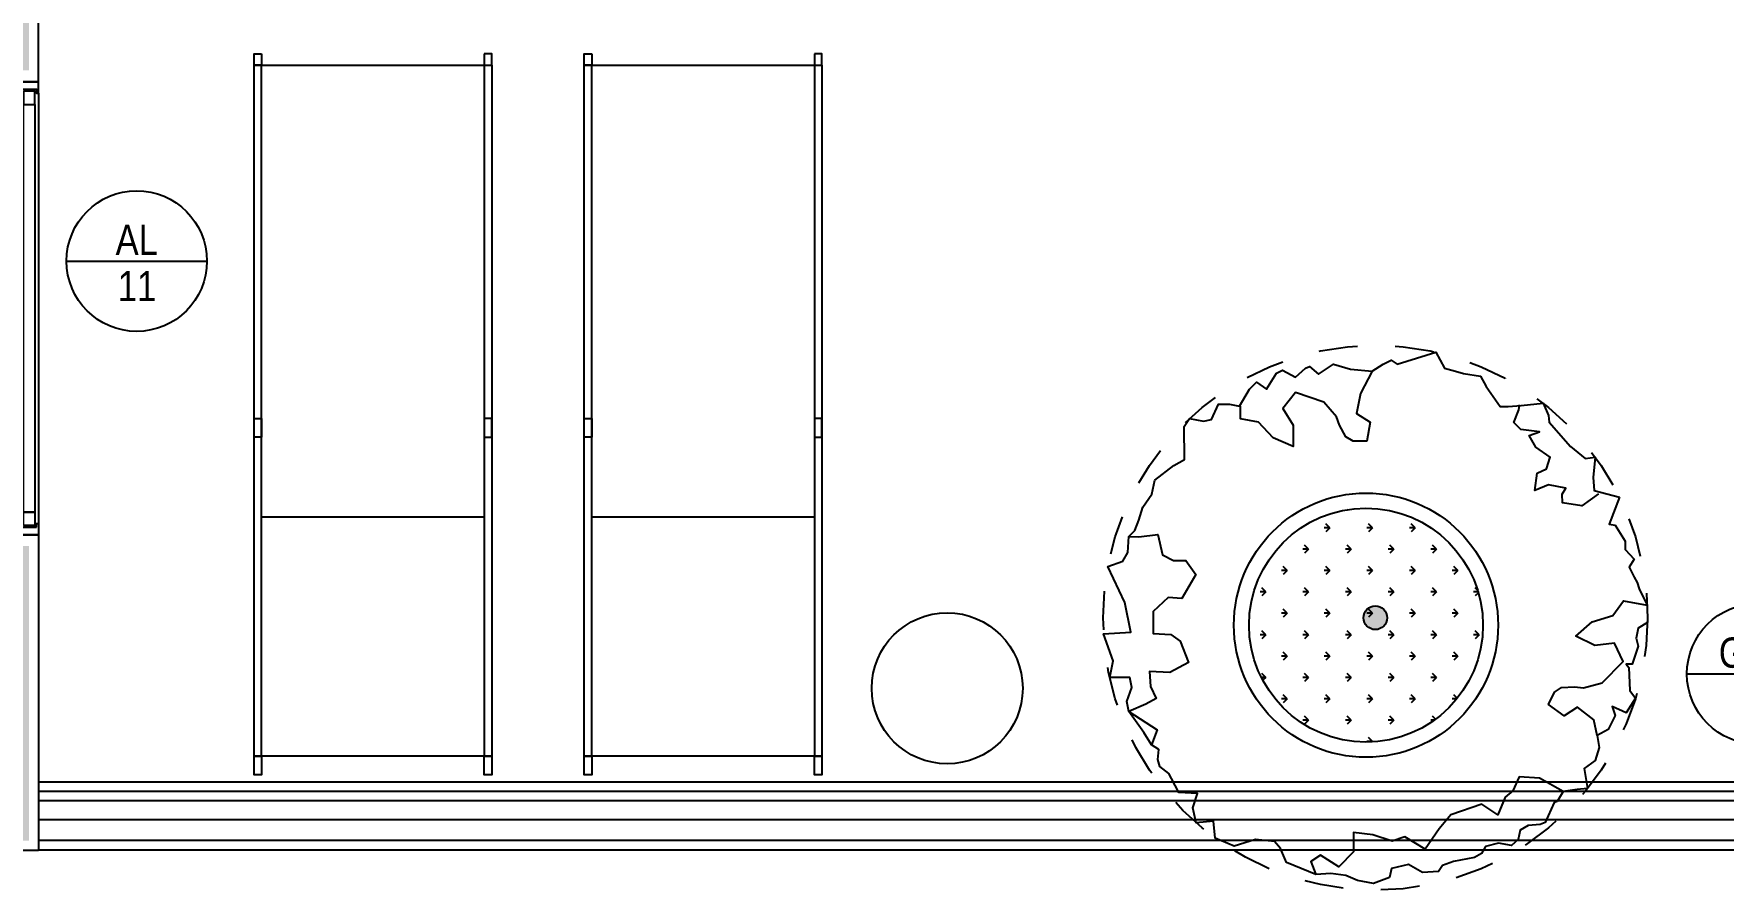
# Model space of a CAD drawing. Header units: metres. Extents: x -40 to 570, y -25 to 184.
# Drawn here: x 100.142 to 104.62, y -9.501 to -7.233 of the extents above; entities that cross this region are included whole.
import ezdxf
from ezdxf.enums import TextEntityAlignment as Align

# ---------------------------------------------------------------- set-up
doc = ezdxf.new("R2010")
doc.units = ezdxf.units.M
doc.linetypes.add('DUPLEX SUPERIOR$0$HIDDEN', pattern=[0.375, 0.25, -0.125])
for name, color, linetype in [('ARQ-DIM', 2, 'Continuous'), ('ARQ-SIM', 1, 'Continuous'), ('DUPLEX SUPERIOR$0$3', 2, 'Continuous'), ('DUPLEX SUPERIOR$0$ARQ-ALV ACAB', 4, 'Continuous'), ('DUPLEX SUPERIOR$0$ARQ-ALV OSSO', 5, 'Continuous'), ('DUPLEX SUPERIOR$0$ARQ-AUX', 7, 'Continuous'), ('DUPLEX SUPERIOR$0$ARQ-AUX2', 2, 'Continuous'), ('DUPLEX SUPERIOR$0$ARQ-CAX @ 1', 1, 'Continuous'), ('DUPLEX SUPERIOR$0$ARQ-HTC', 251, 'Continuous'), ('DUPLEX SUPERIOR$0$ARQ-MOB', 7, 'Continuous'), ('DUPLEX SUPERIOR$0$PA_PL_ARVORES', 98, 'Continuous')]:
    doc.layers.add(name, color=color, linetype=linetype)
doc.styles.add('Adesa', font='ARIALN.TTF')

# ---------------------------------------------------------------- blocks, each defined once
blk = doc.blocks.new('DUPLEX SUPERIOR$0$OPA_MOB_GHECp')
at = {"ltscale": 0.001}
for p, q in [((0.88, 0.28), (-0.95, 0.28)), ((-0.3167, -0.31), (-0.3167, 0.28)), ((-0.95, -0.31), (0.88, -0.31))]:
    blk.add_line(p, q, dxfattribs=at)
for points in [[(-0.95, 0.3), (-1, 0.3), (-1, 0.28), (-0.95, 0.28), (-0.95, 0.3)], [(-0.95, 0.3), (-0.95, -0.33), (0.88, -0.33), (0.88, 0.3), (-0.95, 0.3)], [(-0.0556, 0.28), (-0.1056, 0.28), (-0.1056, 0.3), (-0.0556, 0.3), (-0.0556, 0.28)], [(0.91, 0.28), (0.88, 0.28), (0.88, 0.3), (0.91, 0.3), (0.91, 0.28)], [(-0.95, -0.31), (-1, -0.31), (-1, -0.33), (-0.95, -0.33), (-0.95, -0.31)], [(-0.0556, -0.31), (-0.1056, -0.31), (-0.1056, -0.33), (-0.0556, -0.33), (-0.0556, -0.31)], [(0.91, -0.31), (0.88, -0.31), (0.88, -0.33), (0.91, -0.33), (0.91, -0.31)]]:
    blk.add_lwpolyline(points, dxfattribs=at)
blk = doc.blocks.new('DUPLEX SUPERIOR$0$MOB_TID_NusaDua_Garden Seat')
blk.add_circle((10.3868, 749.8546), 0.2)
blk = doc.blocks.new('DUPLEX SUPERIOR$0$Vaso 70x70x70')
at = {"layer": 'DUPLEX SUPERIOR$0$ARQ-HTC'}
h = blk.add_hatch(dxfattribs=at)
h.set_pattern_fill('GRASS1', color=94, scale=0.1, style=0)
h.set_pattern_definition([(90, (0, 0), (-0.056568542, 0.056568542), [0.015, -0.098137085]), (45, (0, 0), (-0.056568542, 0.056568542), [0.015, -0.065]), (135, (0, 0), (-0.056568542, -0.056568542), [0.015, -0.065])])
h.paths.add_polyline_path([(155.933, 138.7003, 1), (155.313, 138.7003, 1)])
for radius in [0.35, 0.31]:
    blk.add_circle((155.623, 138.7003), radius)
blk = doc.blocks.new('DUPLEX SUPERIOR$0$arvore_01A')
at = {"layer": 'DUPLEX SUPERIOR$0$PA_PL_ARVORES'}
h = blk.add_hatch(color=256, dxfattribs=at)
h.dxf.hatch_style = 1
edge = h.paths.add_edge_path()
edge.add_arc((0, 0), 0.0152, 0, 360)
for points in [[(0.1549, -0.3139), (0.1201, -0.3006), (0.1188, -0.3083), (0.0982, -0.3211), (0.0879, -0.3211), (0.0751, -0.3327), (0.0648, -0.3262), (0.052, -0.3327), (0.0455, -0.3365), (0.037, -0.3392), (0.0162, -0.3493), (-0.0063, -0.3499), (-0.0133, -0.338), (-0.0261, -0.3354), (-0.0367, -0.3378), (-0.0598, -0.3301), (-0.0598, -0.3224), (-0.0638, -0.326), (-0.0934, -0.3273), (-0.1034, -0.3344), (-0.1222, -0.3225), (-0.1138, -0.3044), (-0.1254, -0.3083), (-0.1434, -0.2993), (-0.1511, -0.2852), (-0.1665, -0.2878), (-0.1832, -0.2826), (-0.1935, -0.2685), (-0.2194, -0.2727), (-0.2205, -0.2595), (-0.223, -0.2416), (-0.2359, -0.2339), (-0.2372, -0.23), (-0.2629, -0.2185), (-0.2654, -0.2121), (-0.2667, -0.1967), (-0.2731, -0.1864), (-0.2847, -0.1838), (-0.2924, -0.1749), (-0.2898, -0.1582), (-0.2937, -0.1415), (-0.3027, -0.1364), (-0.3078, -0.1274), (-0.313, -0.1005), (-0.3181, -0.0863), (-0.3258, -0.0812), (-0.3271, -0.0607), (-0.3168, -0.0427), (-0.322, -0.0209), (-0.3335, -0.0184), (-0.3412, 0.0022), (-0.3374, 0.0227), (-0.331, 0.0381), (-0.3284, 0.0573), (-0.3297, 0.0766), (-0.3143, 0.1142), (-0.2963, 0.1219), (-0.2873, 0.1296), (-0.2847, 0.154), (-0.2936, 0.1815), (-0.2831, 0.2059), (-0.2615, 0.208), (-0.2636, 0.2302), (-0.2442, 0.2348), (-0.2256, 0.2284), (-0.2243, 0.2528), (-0.2063, 0.2618), (-0.1999, 0.2656), (-0.1909, 0.2772), (-0.1819, 0.2797), (-0.1691, 0.2785), (-0.1632, 0.2877), (-0.1472, 0.2977), (-0.1203, 0.3169), (-0.1074, 0.3195), (-0.0894, 0.3131), (-0.0766, 0.3157), (-0.0768, 0.3415), (-0.0552, 0.3371), (-0.0208, 0.3494), (-0.0187, 0.3144), (0.0198, 0.3221), (0.0657, 0.3438), (0.0725, 0.3246), (0.084, 0.3182), (0.1046, 0.3169), (0.1123, 0.3092), (0.1252, 0.3041), (0.1419, 0.299), (0.1586, 0.2874), (0.1766, 0.2836), (0.1958, 0.2592), (0.2035, 0.2451), (0.2455, 0.2456), (0.2558, 0.2389), (0.2524, 0.2207), (0.2549, 0.2105), (0.2742, 0.2015), (0.2742, 0.1874), (0.2717, 0.1745), (0.2935, 0.1617), (0.3025, 0.1527), (0.2935, 0.1399), (0.3141, 0.1271), (0.3179, 0.1194), (0.3089, 0.1027), (0.3205, 0.0899), (0.323, 0.0847), (0.3128, 0.0732), (0.3256, 0.0539), (0.3192, 0.0321), (0.3166, 0.0039), (0.3256, -0.0102), (0.3308, -0.0205), (0.3256, -0.0282), (0.3413, -0.0777), (0.3205, -0.0888), (0.3166, -0.1029), (0.314, -0.1132), (0.3102, -0.135), (0.2973, -0.1427), (0.2716, -0.1606), (0.2716, -0.1709), (0.2729, -0.1876), (0.2757, -0.2156), (0.26, -0.2225), (0.2511, -0.2235), (0.2202, -0.2507), (0.2048, -0.2699), (0.2062, -0.2828), (0.1804, -0.2802), (0.1637, -0.2815), (0.1549, -0.3139)], [(0.1046, 0.3169), (0.1038, 0.3038), (0.1038, 0.3038), (0.1069, 0.2795), (0.0807, 0.2735), (0.0736, 0.2593), (0.0736, 0.2438), (0.0557, 0.2308), (0.0248, 0.2486), (0.026, 0.2664), (0.0081, 0.2854), (-0.0204, 0.2854), (-0.0216, 0.2628), (-0.03, 0.251), (-0.0573, 0.2403), (-0.0704, 0.264), (-0.0692, 0.2902), (-0.0883, 0.289), (-0.1037, 0.2818), (-0.1109, 0.2949), (-0.1203, 0.3169), (-0.1439, 0.2805), (-0.1632, 0.2877)], [(0.3166, 0.0039), (0.2879, 0.019), (0.2622, 0.0244), (0.2514, 0.0068), (0.227, 0.0109), (0.227, 0.0285), (0.2324, 0.0379), (0.2473, 0.046), (0.2581, 0.0501), (0.2771, 0.0663), (0.2893, 0.1028), (0.269, 0.119), (0.2473, 0.1055), (0.2202, 0.1055), (0.2311, 0.1312), (0.2514, 0.1501), (0.2554, 0.1731), (0.2717, 0.1731)], [(-0.223, -0.2416), (-0.2059, -0.2109), (-0.2045, -0.1848), (-0.2224, -0.1766), (-0.2306, -0.167), (-0.2532, -0.1574), (-0.2395, -0.1368), (-0.2532, -0.097), (-0.2711, -0.0819), (-0.2972, -0.0641), (-0.2815, -0.038), (-0.287, -0.0215), (-0.2787, 0.0032), (-0.276, 0.0279), (-0.3007, 0.0279), (-0.32, 0.0471), (-0.3049, 0.0705), (-0.3131, 0.0828), (-0.3297, 0.0766)], [(0.1591, -0.2871), (0.1439, -0.2656), (0.1476, -0.2405), (0.1586, -0.2401), (0.1663, -0.2449), (0.1707, -0.2226), (0.1637, -0.2051), (0.1858, -0.2081), (0.1915, -0.22), (0.2065, -0.2246), (0.2192, -0.2062), (0.2341, -0.1976), (0.2387, -0.2112), (0.2419, -0.1869), (0.251, -0.1782), (0.2672, -0.1847), (0.2735, -0.1852)], [(-0.1511, -0.2852), (-0.131, -0.2808), (-0.1149, -0.26), (-0.1259, -0.2426), (-0.1116, -0.2225), (-0.0958, -0.2302), (-0.0897, -0.2392), (-0.0889, -0.2561), (-0.09, -0.2676), (-0.0838, -0.2918), (-0.0563, -0.3187), (-0.0328, -0.3076), (-0.0355, -0.2822), (-0.0236, -0.2579), (-0.0053, -0.2789), (0.0028, -0.3054), (0.0217, -0.3191), (0.0162, -0.3493)]]:
    blk.add_lwpolyline(points, dxfattribs=at)
at = {"layer": 'DUPLEX SUPERIOR$0$PA_PL_ARVORES', "color": 253, "linetype": 'DUPLEX SUPERIOR$0$HIDDEN', "ltscale": 0.2}
blk.add_circle((0, 0), 0.35, dxfattribs=at)
at = {"layer": 'DUPLEX SUPERIOR$0$PA_PL_ARVORES'}
blk.add_circle((0, 0), 0.0152, dxfattribs=at)
blk = doc.blocks.new('DUPLEX SUPERIOR$0$layout dup sup tipo 2')
at = {"layer": 'DUPLEX SUPERIOR$0$ARQ-MOB', "color": 251, "rotation": 90}
for p in [(-17.2914, -8.1961), (-16.4161, -8.1961)]:
    blk.add_blockref('DUPLEX SUPERIOR$0$OPA_MOB_GHECp', p, dxfattribs=at)
at = {"layer": 'DUPLEX SUPERIOR$0$ARQ-MOB', "color": 251, "xscale": -2.061660891913631, "yscale": 2.061660891913631, "zscale": 2.061660891913631, "rotation": 270}
blk.add_blockref('DUPLEX SUPERIOR$0$arvore_01A', (-19.0579, -8.7797), dxfattribs=at)
at = {"layer": 'DUPLEX SUPERIOR$0$ARQ-MOB', "color": 251, "xscale": -1}
for name, p, rotation in [('DUPLEX SUPERIOR$0$Vaso 70x70x70', (-157.7335, -164.4223), 270), ('DUPLEX SUPERIOR$0$MOB_TID_NusaDua_Garden Seat', (-28.3101, 740.8881), 180)]:
    blk.add_blockref(name, p, dxfattribs=dict(at, rotation=rotation))
blk = doc.blocks.new('*U1100')
at = {"color": 0, "linetype": 'ByBlock', "ltscale": 0.5}
for points in [[(0.02, -0.045), (0.02, -0.045), (0.02, -0.045), (0.02, -0.045), (0.02, -0.045), (0.02, -0.045), (0.02, -0.045), (0.02, -0.045), (0.02, -0.045), (0.03, -0.045), (0.03, -0.05), (0, -0.05), (0, 0), (0.03, 0), (0.03, -0.005), (0.02, -0.005), (0.02, -0.045)], [(1.18, -0.045), (1.18, -0.045), (1.18, -0.045), (1.18, -0.045), (1.18, -0.045), (1.18, -0.045), (1.18, -0.045), (1.18, -0.045), (1.18, -0.045), (1.17, -0.045), (1.17, -0.05), (1.2, -0.05), (1.2, 0), (1.17, 0), (1.17, -0.005), (1.18, -0.005), (1.18, -0.045)], [(0.025, -0.01), (0.06, -0.01), (0.06, -0.04), (0.025, -0.04)], [(1.175, -0.01), (1.14, -0.01), (1.14, -0.04), (1.175, -0.04)]]:
    blk.add_lwpolyline(points, close=True, dxfattribs=at)
at = {"color": 8, "linetype": 'ByBlock', "ltscale": 0.5}
for points in [[(1.17, 0), (0.03, 0)], [(1.17, -0.05), (0.03, -0.05)]]:
    blk.add_lwpolyline(points, dxfattribs=at)
at = {"color": 7, "linetype": 'ByBlock', "ltscale": 0.5}
blk.add_lwpolyline([(1.14, -0.01), (1.14, -0.04), (0.06, -0.04), (0.06, -0.01)], close=True, dxfattribs=at)
blk = doc.blocks.new('DUPLEX SUPERIOR$0$planta duplex superior tipo 4')
at = {"layer": 'DUPLEX SUPERIOR$0$ARQ-ALV ACAB'}
for p, q in [((-10.07, 0.0236, 0), (-0.08, 0.0236, 0)), ((-10.07, -0.1563, 0), (-0.08, -0.1564, 0))]:
    blk.add_line(p, q, dxfattribs=at)
at = {"layer": 'DUPLEX SUPERIOR$0$ARQ-AUX'}
for p, q in [((-10.07, -0.0015, 0), (-0.08, -0.0016, 0)), ((-10.07, -0.1313, 0), (-0.08, -0.1314, 0))]:
    blk.add_line(p, q, dxfattribs=at)
at = {"layer": 'DUPLEX SUPERIOR$0$ARQ-AUX2'}
for p, q in [((-10.07, -0.0565, 0), (-0.08, -0.0566, 0)), ((-10.07, -0.1065, 0), (-0.08, -0.1066, 0))]:
    blk.add_line(p, q, dxfattribs=at)
blk = doc.blocks.new('DUPLEX SUPERIOR$0$EST-LO-012-BAR-R00')
at = {"layer": 'DUPLEX SUPERIOR$0$3'}
h = blk.add_hatch(color=8, dxfattribs=at)
h.dxf.hatch_style = 1
h.paths.add_polyline_path([(12.990166, -733.007865), (-0.004452, -733.007865), (-0.004452, -859.007865), (12.990166, -859.007865)], flags=16)
h.paths.add_polyline_path([(12.990166, -474.009684), (-0.004452, -474.009684), (-0.004452, -600.009684), (12.990166, -600.009684)], flags=16)
h.paths.add_polyline_path([(12.990166, -41.006716), (0, -41.006716), (0, -167.006716), (12.990166, -167.006716)], flags=16)
h.paths.add_polyline_path([(-77.500305, 296.001179), (-239.500305, 296.001179), (-239.500305, 282.997389), (-77.500305, 282.997389)], flags=16)
h.paths.add_polyline_path([(1027.995156, -74.001904), (1014.985014, -74.001904), (1014.985014, -183.00198), (1012.995156, -183.00198), (1012.995156, -196.001904), (1027.995156, -196.001904)], flags=17)
h.paths.add_polyline_path([(-1534.999687, -396.002061), (-1547.999687, -396.002061), (-1547.999687, -566.99002), (-1534.999687, -566.99002), (-1534.999687, -458.002855), (-1532.999904, -458.002855), (-1532.999904, -445.003037), (-1534.999687, -445.003037)], flags=17)
h.paths.add_polyline_path([(-1547.999687, -245.000884), (-1547.999687, -74.000884), (-1534.999687, -74.000884), (-1534.999687, -183.000531), (-1532.999687, -183.000531), (-1532.999687, -196.000349), (-1534.999687, -196.000349), (-1534.999687, -245.000884)])
h.paths.add_polyline_path([(1027.995404, -566.99002), (1014.995404, -566.99002), (1014.995404, -458.001482), (1012.995404, -458.001482), (1012.995404, -444.99002), (1027.995404, -444.99002)])
h.paths.add_polyline_path([(-251.979379, -937.001358), (-251.979379, -924.001358), (-232.004486, -924.000659), (-232.004486, -855.000659), (-213.004486, -855.000659), (-213.004486, -924.000659), (-0.004452, -924.001358), (-0.004452, -415.003177), (-213.011238, -415.003177), (-213.011238, -482.000175), (-232.011238, -482.000175), (-232.011238, -396.003177), (280.995777, -396.003177), (280.995777, -409.003386), (12.995548, -409.003386), (12.995548, -937.001358)])
h.paths.add_polyline_path([(-517.003335, -245.000006), (-517.003335, 296.001179), (12.994618, 296.001179), (12.994618, -232.000209), (280.995777, -232.000209), (280.995777, -245), (0, -245), (0, 0), (-249.000312, 0), (-249.000312, 12.998784), (-0.000305, 12.998784), (-0.000305, 282.997389), (-504.003335, 282.997389), (-504.003335, -245.000006)])
h.paths.add_polyline_path([(-801.000061, -408.999165), (-520.003335, -408.999165), (-520.003335, -395.999165), (-801.000061, -395.999165)], flags=17)
h.paths.add_polyline_path([(719.496112, -409.003033), (719.496112, -396.003386), (459.996043, -396.003386), (459.996043, -541.004109), (472.996043, -541.004109), (472.996043, -409.003033)], flags=17)
h.paths.add_polyline_path([(719.496112, -232.000353), (472.996043, -232.000353), (472.996043, -99.999277), (459.996043, -99.999277), (459.996043, -245), (719.496112, -245)], flags=17)
h.paths.add_polyline_path([(-993.00031, -541.004109), (-980.00031, -541.004109), (-980.00031, -396.003386), (-1239.500379, -396.003386), (-1239.500379, -409.003386), (-993.00031, -409.003386)], flags=17)
h.paths.add_polyline_path([(-993.00031, -99.999277), (-993.00031, -232), (-1239.500379, -232), (-1239.500379, -245), (-980.00031, -245), (-980.00031, -99.999277)], flags=17)
h.paths.add_polyline_path([(-801.000061, -245), (-520.003335, -245), (-520.003335, -232), (-801.000061, -232)], flags=17)
h.paths.add_polyline_path([(-517.003335, -937.002217), (-352.982201, -937.002217), (-352.982201, -924.002217), (-504.003335, -924.002217), (-504.003335, -395.999165), (-517.003335, -395.999165)])
h.paths.add_polyline_path([(574.479516, -14.002855), (593.479516, -14.002855), (593.479516, 35.997145), (574.479516, 35.997145)])
h.paths.add_polyline_path([(574.479516, -677.000531), (593.479516, -677.000531), (593.479516, -627.000531), (574.479516, -627.000531)])
h.paths.add_polyline_path([(-1113.500883, -677.000531), (-1094.500883, -677.000531), (-1094.500883, -627.000531), (-1113.500883, -627.000531)])
h.paths.add_polyline_path([(-1113.500883, -14.002855), (-1094.500883, -14.002855), (-1094.500883, 35.997145), (-1113.500883, 35.997145)])
h.paths.add_polyline_path([(265.995777, -677.000531), (284.995777, -677.000531), (284.995777, -627.000531), (265.995777, -627.000531)])
h.paths.add_polyline_path([(265.995777, -14.002855), (284.995777, -14.002855), (284.995777, 35.997145), (265.995777, 35.997145)])
h.paths.add_polyline_path([(-805.000061, -677.000531), (-786.000061, -677.000531), (-786.000061, -627.000531), (-805.000061, -627.000531)])
h.paths.add_polyline_path([(-805.000061, -14.002855), (-786.000061, -14.002855), (-786.000061, 35.997145), (-805.000061, 35.997145)])
edge = h.paths.add_edge_path()
edge.add_line((-1547.999687, -566.99002), (-1547.999687, -396.002061))
edge.add_line((-1547.999687, -396.002061), (-1534.999687, -396.002061))
edge.add_line((-1534.999687, -396.002061), (-1534.999687, -445.003037))
edge.add_line((-1534.999687, -445.003037), (-1532.999904, -445.003037))
edge.add_line((-1532.999904, -445.003037), (-1532.999904, -458.002855))
edge.add_line((-1532.999904, -458.002855), (-1534.999687, -458.002855))
edge.add_line((-1534.999687, -458.002855), (-1534.999687, -566.99002))
edge.add_line((-1534.999687, -566.99002), (-1547.999904, -566.99002))
edge.add_line((1027.989198, -196.001904), (1012.995156, -196.001904))
edge.add_line((1012.995156, -196.001904), (1012.995156, -183.00198))
edge.add_line((1012.995156, -183.00198), (1014.985014, -183.00198))
edge.add_line((1014.985014, -183.00198), (1014.985014, -74.001904))
edge.add_line((1014.985014, -74.001904), (1027.995156, -74.001904))
edge.add_line((1027.995156, -74.001904), (1027.995156, -196.001904))
h.paths.add_polyline_path([(-1.560017, -178.478832), (-1.560017, -104.425285), (-24.535801, -104.425285), (-24.535801, -178.478832)], flags=25)
blk = doc.blocks.new('DUPLEX SUPERIOR')
at = {"layer": 'DUPLEX SUPERIOR$0$ARQ-ALV ACAB'}
blk.add_line((0, -8.5601, 0), (0.1549, -8.5601, 0), dxfattribs=at)
at = {"layer": 'DUPLEX SUPERIOR$0$ARQ-ALV ACAB', "elevation": 0}
for points in [[(0, -7.3301), (0, -7.3601), (0.1549, -7.3601), (0.1549, -5.9701), (0, -5.9701), (0, -6.0001)], [(0.1549, -8.5601), (0.1549, -9.3951)], [(-5.195, -9.395), (0.1549, -9.3951)]]:
    blk.add_lwpolyline(points, dxfattribs=at)
at = {"linetype": 'Continuous', "xscale": 0.01, "yscale": 0.01, "zscale": 0.01}
blk.add_blockref('DUPLEX SUPERIOR$0$EST-LO-012-BAR-R00', (0, 0), dxfattribs=at)
at = {"layer": 'DUPLEX SUPERIOR$0$ARQ-ALV OSSO', "rotation": 180}
blk.add_blockref('DUPLEX SUPERIOR$0$planta duplex superior tipo 4', (0.0749, -9.3715, 0), dxfattribs=at)
at = {"layer": 'DUPLEX SUPERIOR$0$ARQ-CAX @ 1', "rotation": 90.00000000000001}
blk.add_blockref('*U1100', (0.1049, -8.5601, 0), dxfattribs=at)
at = {"layer": 'DUPLEX SUPERIOR$0$ARQ-MOB', "xscale": -1}
blk.add_blockref('DUPLEX SUPERIOR$0$layout dup sup tipo 2', (-15.36, -0.0001, 0), dxfattribs=at)
blk = doc.blocks.new('TIPO COTA$0$Chamada_planta')
at = {"layer": 'ARQ-SIM'}
blk.add_line((-1.241, 0), (1.241, 0), dxfattribs=at)
blk.add_circle((0, 0), 1.241, dxfattribs=at)
at = {"layer": 'ARQ-SIM', "color": 2, "style": 'Adesa'}
for tag, p in [('NUMERO', (0, 0.234)), ('C.D.', (0, -0.272))]:
    blk.add_attdef(tag, text='', height=0.5, dxfattribs=at).set_placement(p, align=Align.MIDDLE_CENTER)

msp = doc.modelspace()

# ---------------------------------------------------------------- block references
at = {"layer": 'ARQ-DIM'}
msp.add_blockref('DUPLEX SUPERIOR', (100, 0), dxfattribs=at)
at = {"layer": 'ARQ-SIM'}
ref = msp.add_blockref('TIPO COTA$0$Chamada_planta', (100.4153, -7.8351), dxfattribs=dict(at, xscale=0.15, yscale=0.15, zscale=0.15))
ref.add_attrib('NUMERO', 'AL', dxfattribs={"color": 2, "height": 0.08, "style": 'Adesa'}).set_placement((100.4153, -7.7788), align=Align.MIDDLE_CENTER)
ref.add_attrib('C.D.', '11', dxfattribs={"color": 2, "height": 0.08, "style": 'Adesa'}).set_placement((100.4161, -7.9012), align=Align.MIDDLE_CENTER)
ref = msp.add_blockref('TIPO COTA$0$Chamada_planta', (104.71, -8.9285, 0), dxfattribs=dict(at, xscale=0.15, yscale=0.15, zscale=0.15))
ref.add_attrib('NUMERO', 'GRD', dxfattribs={"color": 2, "height": 0.08, "style": 'Adesa'}).set_placement((104.71, -8.8722, 0), align=Align.MIDDLE_CENTER)
ref.add_attrib('C.D.', '05', dxfattribs={"color": 2, "height": 0.08, "style": 'Adesa'}).set_placement((104.7108, -8.9946, 0), align=Align.MIDDLE_CENTER)

doc.saveas('drawing.dxf')
